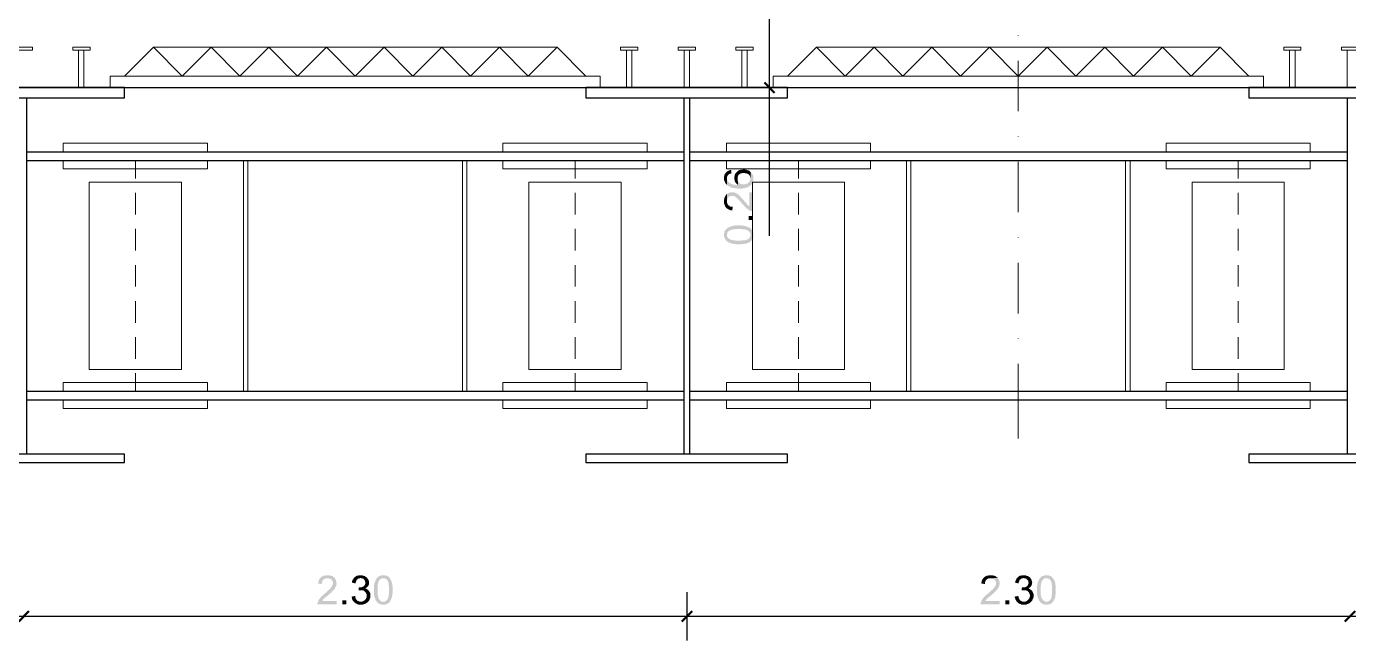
# Model space of a CAD drawing. Header units: millimetres. Extents: x 0.3 to 47.5, y 0.1 to 28.
# Drawn here: x 15.78 to 19.391, y 7.731 to 9.407 of the extents above; entities that cross this region are included whole.
import ezdxf

# ---------------------------------------------------------------- set-up
doc = ezdxf.new("R2010")
doc.units = ezdxf.units.MM
doc.layers.add('PDF _Geometria', color=7, linetype='Continuous')
doc.layers.add('PDF _Riempimenti solidi', color=7, linetype='Continuous')

msp = doc.modelspace()

# ---------------------------------------------------------------- hatches: boundary and pattern name
at = {"layer": 'PDF _Riempimenti solidi', "transparency": 33554559}
for points in [[(17.6858, 8.9932), (17.6858, 8.9874), (17.6867, 8.9857), (17.6875, 8.9832), (17.69, 8.9782), (17.6917, 8.9766), (17.6933, 8.9749), (17.6933, 8.9949), (17.6942, 8.9974), (17.6958, 9.0007), (17.6975, 9.0024), (17.6992, 9.0041), (17.7008, 9.0049), (17.7033, 9.0057), (17.7058, 9.0057), (17.705, 9.0157), (17.7033, 9.0157), (17.7017, 9.0149), (17.6992, 9.0141), (17.6975, 9.0132), (17.6958, 9.0124), (17.6942, 9.0116), (17.6925, 9.0099), (17.69, 9.0074), (17.6892, 9.0057), (17.6875, 9.0041), (17.6867, 9.0024), (17.6867, 8.9999), (17.6858, 8.9982), (17.6858, 8.9957)], [(17.6933, 8.9749), (17.6958, 8.9724), (17.6975, 8.9716), (17.6992, 8.9707), (17.7058, 8.9674), (17.7083, 8.9674), (17.71, 8.9666), (17.7125, 8.9666), (17.715, 8.9657), (17.72, 8.9657), (17.7225, 8.9649), (17.7342, 8.9649), (17.7367, 8.9657), (17.7417, 8.9657), (17.7433, 8.9666), (17.7458, 8.9674), (17.7475, 8.9674), (17.7492, 8.9682), (17.7542, 8.9707), (17.7558, 8.9716), (17.7608, 8.9766), (17.7617, 8.9782), (17.7633, 8.9799), (17.7642, 8.9816), (17.765, 8.9841), (17.765, 8.9857), (17.7658, 8.9882), (17.7658, 8.9974), (17.765, 8.9991), (17.7642, 9.0016), (17.7633, 9.0032), (17.7625, 9.0049), (17.7625, 9.0057), (17.7608, 9.0074), (17.76, 9.0091), (17.7583, 9.0099), (17.7583, 8.9924), (17.7575, 8.9907), (17.7575, 8.9882), (17.7567, 8.9866), (17.7558, 8.9841), (17.755, 8.9841), (17.7542, 8.9824), (17.7508, 8.9791), (17.7483, 8.9782), (17.7475, 8.9782), (17.7458, 8.9774), (17.7433, 8.9766), (17.7342, 8.9766), (17.7317, 8.9774), (17.7283, 8.9791), (17.7267, 8.9807), (17.7258, 8.9824), (17.7242, 8.9841), (17.7242, 8.9749), (17.715, 8.9749), (17.7133, 8.9757), (17.7108, 8.9757), (17.7092, 8.9766), (17.7075, 8.9766), (17.7058, 8.9774), (17.7025, 8.9791), (17.7008, 8.9807), (17.6992, 8.9816), (17.6975, 8.9832), (17.6958, 8.9849), (17.6942, 8.9882), (17.6933, 8.9907), (17.6933, 8.9924)], [(17.7133, 8.9941), (17.7133, 8.9916), (17.7142, 8.9891), (17.7142, 8.9874), (17.715, 8.9849), (17.7158, 8.9832), (17.7167, 8.9824), (17.7175, 8.9807), (17.7208, 8.9774), (17.7225, 8.9757), (17.7242, 8.9749), (17.7242, 8.9841), (17.7225, 8.9874), (17.7225, 8.9916), (17.7208, 9.0107), (17.72, 9.0091), (17.7183, 9.0074), (17.7167, 9.0057), (17.715, 9.0024), (17.7142, 8.9999), (17.7142, 8.9982), (17.7133, 8.9957)], [(17.7208, 9.0107), (17.7225, 8.9916), (17.7225, 8.9957), (17.7233, 8.9974), (17.7242, 8.9999), (17.725, 9.0016), (17.7267, 9.0032), (17.7275, 9.0032), (17.7292, 9.0049), (17.7325, 9.0066), (17.735, 9.0066), (17.7375, 9.0074), (17.7417, 9.0074), (17.7433, 9.0066), (17.7458, 9.0066), (17.7483, 9.0057), (17.7517, 9.0041), (17.7542, 9.0016), (17.7558, 8.9999), (17.7575, 8.9966), (17.7575, 8.9941), (17.7583, 8.9924), (17.7583, 9.0099), (17.7567, 9.0116), (17.755, 9.0132), (17.7525, 9.0141), (17.7517, 9.0141), (17.75, 9.0149), (17.7475, 9.0157), (17.7458, 9.0166), (17.7433, 9.0166), (17.7417, 9.0174), (17.7383, 9.0174), (17.7358, 9.0166), (17.7317, 9.0166), (17.7292, 9.0157), (17.7275, 9.0149), (17.7258, 9.0141), (17.7242, 9.0132), (17.7225, 9.0116)], [(17.6933, 8.9499), (17.6933, 8.9299), (17.6933, 8.9316), (17.6942, 8.9332), (17.6942, 8.9357), (17.6958, 8.9391), (17.6975, 8.9407), (17.6992, 8.9424), (17.7008, 8.9441), (17.7033, 8.9441), (17.705, 8.9449), (17.7108, 8.9449), (17.7125, 8.9441), (17.715, 8.9432), (17.7167, 8.9424), (17.7192, 8.9407), (17.72, 8.9399), (17.7208, 8.9391), (17.7225, 8.9374), (17.7242, 8.9366), (17.725, 8.9349), (17.7267, 8.9332), (17.7283, 8.9316), (17.73, 8.9299), (17.7317, 8.9274), (17.7333, 8.9257), (17.7358, 8.9232), (17.7367, 8.9216), (17.7383, 8.9199), (17.74, 8.9174), (17.7417, 8.9157), (17.7433, 8.9149), (17.745, 8.9132), (17.7458, 8.9116), (17.7475, 8.9107), (17.7483, 8.9099), (17.7508, 8.9082), (17.7525, 8.9074), (17.7542, 8.9057), (17.7558, 8.9049), (17.7575, 8.9041), (17.7583, 8.9041), (17.76, 8.9032), (17.765, 8.9032), (17.765, 8.9549), (17.755, 8.9549), (17.755, 8.9166), (17.7533, 8.9174), (17.7483, 8.9224), (17.7475, 8.9241), (17.7458, 8.9249), (17.7442, 8.9274), (17.7425, 8.9291), (17.74, 8.9316), (17.74, 8.9324), (17.7358, 8.9366), (17.7342, 8.9382), (17.7325, 8.9399), (17.7317, 8.9416), (17.7275, 8.9457), (17.7267, 8.9466), (17.7242, 8.9491), (17.7217, 8.9499), (17.72, 8.9516), (17.7183, 8.9524), (17.7167, 8.9532), (17.7158, 8.9532), (17.7142, 8.9541), (17.7117, 8.9549), (17.7025, 8.9549), (17.6992, 8.9532), (17.6967, 8.9524), (17.695, 8.9516)], [(17.6858, 8.9307), (17.6858, 8.9241), (17.6867, 8.9216), (17.6875, 8.9199), (17.6883, 8.9174), (17.69, 8.9141), (17.6925, 8.9116), (17.6942, 8.9099), (17.6958, 8.9091), (17.6975, 8.9082), (17.6992, 8.9074), (17.7017, 8.9066), (17.7033, 8.9057), (17.7058, 8.9049), (17.7083, 8.9049), (17.7092, 8.9149), (17.7075, 8.9149), (17.705, 8.9157), (17.7025, 8.9157), (17.7008, 8.9166), (17.6992, 8.9182), (17.6975, 8.9191), (17.6967, 8.9199), (17.6958, 8.9216), (17.695, 8.9241), (17.6942, 8.9257), (17.6933, 8.9282), (17.6933, 8.9499), (17.6917, 8.9482), (17.6908, 8.9466), (17.6892, 8.9449), (17.6867, 8.9399), (17.6867, 8.9374), (17.6858, 8.9349), (17.6858, 8.9332)], [(17.6858, 8.8382), (17.6858, 8.8332), (17.6867, 8.8316), (17.6875, 8.8291), (17.6892, 8.8257), (17.69, 8.8241), (17.6917, 8.8224), (17.6933, 8.8207), (17.6933, 8.8391), (17.6942, 8.8407), (17.6942, 8.8432), (17.695, 8.8449), (17.6967, 8.8466), (17.7, 8.8499), (17.7017, 8.8507), (17.7025, 8.8507), (17.7058, 8.8524), (17.7075, 8.8524), (17.71, 8.8532), (17.7142, 8.8532), (17.7167, 8.8541), (17.735, 8.8541), (17.7375, 8.8532), (17.7425, 8.8532), (17.7442, 8.8524), (17.7458, 8.8524), (17.7475, 8.8516), (17.7492, 8.8507), (17.7508, 8.8499), (17.7517, 8.8499), (17.7542, 8.8474), (17.7558, 8.8457), (17.7575, 8.8424), (17.7575, 8.8407), (17.7583, 8.8382), (17.7592, 8.8216), (17.76, 8.8224), (17.7617, 8.8241), (17.7625, 8.8257), (17.7633, 8.8274), (17.7642, 8.8299), (17.765, 8.8316), (17.7658, 8.8341), (17.7658, 8.8432), (17.765, 8.8449), (17.7642, 8.8474), (17.7633, 8.8491), (17.7625, 8.8507), (17.7617, 8.8524), (17.7608, 8.8532), (17.7567, 8.8574), (17.7542, 8.8582), (17.7525, 8.8591), (17.75, 8.8599), (17.7483, 8.8607), (17.7475, 8.8616), (17.7458, 8.8616), (17.7442, 8.8624), (17.7425, 8.8624), (17.74, 8.8632), (17.7358, 8.8632), (17.7333, 8.8641), (17.7167, 8.8641), (17.715, 8.8632), (17.7108, 8.8632), (17.7092, 8.8624), (17.7075, 8.8624), (17.705, 8.8616), (17.7033, 8.8607), (17.7008, 8.8599), (17.6992, 8.8591), (17.6975, 8.8582), (17.6958, 8.8574), (17.6933, 8.8557), (17.6917, 8.8549), (17.6908, 8.8532), (17.6892, 8.8516), (17.6883, 8.8491), (17.6875, 8.8491), (17.6867, 8.8474), (17.6867, 8.8449), (17.6858, 8.8432), (17.6858, 8.8407)], [(17.6933, 8.8207), (17.695, 8.8199), (17.6967, 8.8182), (17.6992, 8.8174), (17.7008, 8.8166), (17.7033, 8.8157), (17.7042, 8.8149), (17.7058, 8.8149), (17.7075, 8.8141), (17.7092, 8.8141), (17.7117, 8.8132), (17.7183, 8.8132), (17.7208, 8.8124), (17.7325, 8.8124), (17.735, 8.8132), (17.74, 8.8132), (17.7425, 8.8141), (17.7442, 8.8141), (17.7467, 8.8149), (17.7483, 8.8157), (17.75, 8.8166), (17.7517, 8.8166), (17.755, 8.8182), (17.7567, 8.8191), (17.7575, 8.8207), (17.7592, 8.8216), (17.7583, 8.8382), (17.7583, 8.8374), (17.7575, 8.8357), (17.7575, 8.8341), (17.7558, 8.8316), (17.755, 8.8299), (17.7533, 8.8282), (17.7517, 8.8274), (17.7517, 8.8266), (17.75, 8.8266), (17.7492, 8.8257), (17.7475, 8.8249), (17.7458, 8.8249), (17.7442, 8.8241), (17.7417, 8.8232), (17.7342, 8.8232), (17.7317, 8.8224), (17.7183, 8.8224), (17.7158, 8.8232), (17.7108, 8.8232), (17.7092, 8.8241), (17.7067, 8.8241), (17.705, 8.8249), (17.7033, 8.8257), (17.7017, 8.8257), (17.7008, 8.8266), (17.6992, 8.8274), (17.6975, 8.8291), (17.6958, 8.8307), (17.6933, 8.8357), (17.6933, 8.8382)], [(16.6025, 7.9091), (16.5983, 7.9091), (16.5958, 7.9082), (16.5933, 7.9082), (16.59, 7.9066), (16.5883, 7.9057), (16.5867, 7.9049), (16.585, 7.9032), (16.5833, 7.9024), (16.5825, 7.9007), (16.5808, 7.8991), (16.58, 7.8974), (16.5792, 7.8949), (16.5783, 7.8932), (16.5775, 7.8907), (16.5775, 7.8891), (16.5767, 7.8866), (16.5867, 7.8849), (16.5875, 7.8874), (16.5875, 7.8899), (16.5883, 7.8916), (16.5892, 7.8941), (16.59, 7.8957), (16.5917, 7.8966), (16.5925, 7.8982), (16.5958, 7.8999), (16.5975, 7.9007), (16.6025, 7.9007), (16.6225, 7.9016), (16.6208, 7.9032), (16.6192, 7.9041), (16.6175, 7.9057), (16.6158, 7.9066), (16.6133, 7.9074), (16.6117, 7.9082), (16.61, 7.9082), (16.6075, 7.9091), (16.605, 7.9091)], [(16.6933, 7.9091), (16.6892, 7.9091), (16.6867, 7.9082), (16.6842, 7.9082), (16.6808, 7.9066), (16.6792, 7.9049), (16.6775, 7.9041), (16.6758, 7.9024), (16.6933, 7.9016), (16.695, 7.9007), (16.6967, 7.9007), (16.6992, 7.8999), (16.7008, 7.8991), (16.7033, 7.8966), (16.705, 7.8932), (16.7058, 7.8907), (16.7058, 7.8857), (16.705, 7.8832), (16.7042, 7.8816), (16.7025, 7.8799), (16.7008, 7.8791), (16.7, 7.8782), (16.6967, 7.8766), (16.6942, 7.8757), (16.69, 7.8757), (16.7092, 7.8749), (16.7133, 7.8791), (16.7142, 7.8807), (16.7158, 7.8841), (16.7158, 7.8924), (16.715, 7.8949), (16.7142, 7.8966), (16.7133, 7.8991), (16.7125, 7.8991), (16.7117, 7.9007), (16.7083, 7.9041), (16.7067, 7.9049), (16.705, 7.9066), (16.7033, 7.9066), (16.7017, 7.9074), (16.6992, 7.9082), (16.6975, 7.9091), (16.695, 7.9091)], [(16.755, 7.9091), (16.75, 7.9091), (16.7483, 7.9082), (16.7458, 7.9074), (16.7408, 7.9049), (16.74, 7.9041), (16.7392, 7.9024), (16.7375, 7.9016), (16.755, 7.9007), (16.7575, 7.9007), (16.76, 7.8999), (16.7617, 7.8991), (16.7633, 7.8982), (16.7667, 7.8949), (16.7675, 7.8932), (16.7675, 7.8916), (16.7683, 7.8907), (16.7692, 7.8891), (16.7692, 7.8866), (16.77, 7.8849), (16.77, 7.8799), (16.7708, 7.8774), (16.7708, 7.8599), (16.77, 7.8574), (16.77, 7.8524), (16.7692, 7.8507), (16.7692, 7.8491), (16.7683, 7.8474), (16.7675, 7.8457), (16.7667, 7.8441), (16.7667, 7.8432), (16.7642, 7.8407), (16.7625, 7.8391), (16.7575, 7.8366), (16.755, 7.8366), (16.7383, 7.8357), (16.7392, 7.8341), (16.7408, 7.8332), (16.7425, 7.8316), (16.7442, 7.8307), (16.7467, 7.8299), (16.7483, 7.8299), (16.7508, 7.8291), (16.76, 7.8291), (16.7625, 7.8299), (16.7642, 7.8299), (16.7658, 7.8307), (16.7675, 7.8324), (16.7692, 7.8332), (16.77, 7.8341), (16.7717, 7.8349), (16.7725, 7.8366), (16.7742, 7.8382), (16.775, 7.8399), (16.7758, 7.8424), (16.7767, 7.8441), (16.7775, 7.8466), (16.7783, 7.8474), (16.7783, 7.8491), (16.7792, 7.8507), (16.7792, 7.8524), (16.78, 7.8549), (16.78, 7.8591), (16.7808, 7.8616), (16.7808, 7.8774), (16.78, 7.8799), (16.78, 7.8841), (16.7792, 7.8857), (16.7792, 7.8874), (16.7783, 7.8891), (16.7767, 7.8941), (16.7758, 7.8957), (16.7742, 7.8991), (16.7725, 7.9007), (16.7717, 7.9024), (16.77, 7.9041), (16.7683, 7.9057), (16.7658, 7.9066), (16.7642, 7.9074), (16.7617, 7.9082), (16.76, 7.9091), (16.7575, 7.9091)], [(18.4142, 7.9091), (18.4092, 7.9091), (18.4067, 7.9082), (18.405, 7.9082), (18.4025, 7.9074), (18.4008, 7.9066), (18.3975, 7.9049), (18.395, 7.9024), (18.3933, 7.9007), (18.3925, 7.8991), (18.3908, 7.8974), (18.39, 7.8949), (18.3892, 7.8932), (18.3892, 7.8907), (18.3883, 7.8891), (18.3883, 7.8866), (18.3983, 7.8849), (18.3983, 7.8899), (18.3992, 7.8916), (18.4, 7.8941), (18.4008, 7.8957), (18.4025, 7.8966), (18.4033, 7.8982), (18.4067, 7.8999), (18.4092, 7.9007), (18.4133, 7.9007), (18.4333, 7.9016), (18.4317, 7.9032), (18.43, 7.9041), (18.4283, 7.9057), (18.4267, 7.9066), (18.425, 7.9074), (18.4225, 7.9082), (18.4208, 7.9082), (18.4183, 7.9091), (18.4158, 7.9091)], [(18.5042, 7.9091), (18.5, 7.9091), (18.4975, 7.9082), (18.4958, 7.9082), (18.4933, 7.9074), (18.4917, 7.9066), (18.49, 7.9049), (18.4883, 7.9041), (18.4867, 7.9024), (18.5042, 7.9016), (18.5058, 7.9007), (18.5083, 7.9007), (18.51, 7.8999), (18.5117, 7.8991), (18.5158, 7.8949), (18.5167, 7.8932), (18.5167, 7.8907), (18.5175, 7.8891), (18.5175, 7.8874), (18.5167, 7.8857), (18.5158, 7.8832), (18.5142, 7.8799), (18.5125, 7.8791), (18.5117, 7.8782), (18.51, 7.8774), (18.5075, 7.8766), (18.5058, 7.8757), (18.5008, 7.8757), (18.52, 7.8749), (18.5217, 7.8766), (18.5233, 7.8774), (18.5258, 7.8824), (18.5267, 7.8841), (18.5267, 7.8866), (18.5275, 7.8882), (18.5267, 7.8907), (18.5267, 7.8924), (18.5258, 7.8949), (18.525, 7.8966), (18.5242, 7.8991), (18.5225, 7.9007), (18.5217, 7.9024), (18.52, 7.9041), (18.5183, 7.9049), (18.5158, 7.9066), (18.515, 7.9066), (18.5125, 7.9074), (18.5108, 7.9082), (18.5083, 7.9091), (18.5067, 7.9091)], [(18.5658, 7.9091), (18.5617, 7.9091), (18.5592, 7.9082), (18.5575, 7.9074), (18.555, 7.9066), (18.5533, 7.9057), (18.5517, 7.9049), (18.5517, 7.9041), (18.55, 7.9024), (18.5483, 7.9016), (18.5658, 7.9007), (18.5692, 7.9007), (18.5725, 7.8991), (18.5742, 7.8982), (18.5775, 7.8949), (18.5792, 7.8916), (18.5792, 7.8907), (18.58, 7.8891), (18.5808, 7.8866), (18.5808, 7.8824), (18.5817, 7.8799), (18.5817, 7.8574), (18.5808, 7.8549), (18.5808, 7.8524), (18.58, 7.8507), (18.58, 7.8491), (18.5792, 7.8474), (18.5792, 7.8457), (18.5783, 7.8441), (18.5767, 7.8424), (18.575, 7.8407), (18.5742, 7.8391), (18.5717, 7.8382), (18.5683, 7.8366), (18.5658, 7.8366), (18.5492, 7.8357), (18.5508, 7.8341), (18.5525, 7.8332), (18.5542, 7.8316), (18.5558, 7.8307), (18.5575, 7.8299), (18.5592, 7.8299), (18.5617, 7.8291), (18.5708, 7.8291), (18.5733, 7.8299), (18.575, 7.8299), (18.5775, 7.8307), (18.5792, 7.8324), (18.5808, 7.8332), (18.5808, 7.8341), (18.5825, 7.8349), (18.5842, 7.8366), (18.5858, 7.8399), (18.5875, 7.8424), (18.5883, 7.8441), (18.5892, 7.8466), (18.5892, 7.8474), (18.59, 7.8491), (18.59, 7.8507), (18.5908, 7.8524), (18.5908, 7.8566), (18.5917, 7.8591), (18.5917, 7.8799), (18.5908, 7.8824), (18.5908, 7.8857), (18.59, 7.8874), (18.59, 7.8891), (18.5892, 7.8916), (18.5883, 7.8941), (18.5867, 7.8974), (18.585, 7.8991), (18.5842, 7.9007), (18.5825, 7.9024), (18.5808, 7.9041), (18.5792, 7.9057), (18.5775, 7.9066), (18.5767, 7.9066), (18.575, 7.9074), (18.5733, 7.9082), (18.5708, 7.9091), (18.5683, 7.9091)], [(16.6225, 7.9016), (16.6025, 7.9007), (16.6058, 7.9007), (16.6075, 7.8999), (16.61, 7.8999), (16.6117, 7.8982), (16.6133, 7.8974), (16.615, 7.8957), (16.6158, 7.8941), (16.6167, 7.8916), (16.6175, 7.8899), (16.6175, 7.8857), (16.6167, 7.8841), (16.6158, 7.8816), (16.615, 7.8799), (16.6142, 7.8782), (16.6125, 7.8757), (16.6117, 7.8749), (16.6108, 7.8732), (16.61, 7.8724), (16.6083, 7.8707), (16.6067, 7.8691), (16.605, 7.8682), (16.6033, 7.8666), (16.6017, 7.8649), (16.5975, 7.8607), (16.595, 7.8591), (16.5933, 7.8574), (16.59, 7.8541), (16.5883, 7.8532), (16.585, 7.8499), (16.5842, 7.8482), (16.5825, 7.8474), (16.5817, 7.8457), (16.5808, 7.8441), (16.5792, 7.8424), (16.5783, 7.8407), (16.5775, 7.8382), (16.5767, 7.8366), (16.5758, 7.8341), (16.575, 7.8324), (16.575, 7.8299), (16.6275, 7.8299), (16.6275, 7.8391), (16.5883, 7.8391), (16.59, 7.8407), (16.5908, 7.8432), (16.5925, 7.8449), (16.5933, 7.8449), (16.5942, 7.8466), (16.5958, 7.8474), (16.5975, 7.8491), (16.5992, 7.8507), (16.6017, 7.8524), (16.6042, 7.8541), (16.6042, 7.8549), (16.6067, 7.8566), (16.6083, 7.8582), (16.6108, 7.8599), (16.6142, 7.8632), (16.615, 7.8649), (16.6167, 7.8657), (16.6175, 7.8674), (16.6192, 7.8682), (16.6192, 7.8691), (16.6225, 7.8724), (16.6233, 7.8741), (16.6242, 7.8766), (16.625, 7.8782), (16.6258, 7.8791), (16.6267, 7.8807), (16.6267, 7.8832), (16.6275, 7.8849), (16.6275, 7.8874), (16.6267, 7.8899), (16.6267, 7.8916), (16.6258, 7.8941), (16.6258, 7.8957), (16.6242, 7.8974), (16.6233, 7.8999)], [(16.6758, 7.9024), (16.6742, 7.9007), (16.6725, 7.8974), (16.6708, 7.8957), (16.67, 7.8932), (16.67, 7.8907), (16.6692, 7.8891), (16.6792, 7.8866), (16.6792, 7.8882), (16.68, 7.8907), (16.6808, 7.8924), (16.6817, 7.8949), (16.6825, 7.8966), (16.6842, 7.8974), (16.685, 7.8991), (16.6867, 7.8999), (16.6892, 7.9007), (16.6908, 7.9007), (16.6933, 7.9016)], [(16.6883, 7.8757), (16.6875, 7.8674), (16.69, 7.8682), (16.6942, 7.8682), (16.7133, 7.8691), (16.7117, 7.8699), (16.7092, 7.8716), (16.7075, 7.8724), (16.705, 7.8724), (16.7067, 7.8732), (16.7092, 7.8749), (16.69, 7.8757)], [(16.7375, 7.9016), (16.7367, 7.8999), (16.735, 7.8974), (16.7342, 7.8957), (16.7333, 7.8932), (16.7325, 7.8916), (16.7325, 7.8907), (16.7317, 7.8891), (16.7308, 7.8874), (16.7308, 7.8849), (16.73, 7.8832), (16.73, 7.8766), (16.7292, 7.8741), (16.7292, 7.8649), (16.73, 7.8624), (16.73, 7.8549), (16.7308, 7.8524), (16.7308, 7.8499), (16.7317, 7.8482), (16.7325, 7.8466), (16.7333, 7.8449), (16.7333, 7.8424), (16.7342, 7.8407), (16.735, 7.8399), (16.7358, 7.8382), (16.7383, 7.8357), (16.755, 7.8366), (16.7525, 7.8366), (16.7508, 7.8374), (16.7483, 7.8382), (16.7467, 7.8399), (16.745, 7.8416), (16.7442, 7.8432), (16.7433, 7.8441), (16.7425, 7.8457), (16.7417, 7.8474), (16.7417, 7.8491), (16.7408, 7.8507), (16.7408, 7.8532), (16.74, 7.8549), (16.74, 7.8599), (16.7392, 7.8632), (16.7392, 7.8766), (16.74, 7.8791), (16.74, 7.8841), (16.7408, 7.8857), (16.7408, 7.8882), (16.7417, 7.8899), (16.7425, 7.8916), (16.7425, 7.8932), (16.7433, 7.8941), (16.7442, 7.8957), (16.7458, 7.8974), (16.7475, 7.8982), (16.7492, 7.8999), (16.7508, 7.9007), (16.755, 7.9007)], [(18.4333, 7.9016), (18.4133, 7.9007), (18.4167, 7.9007), (18.4192, 7.8999), (18.4208, 7.8999), (18.4225, 7.8982), (18.4242, 7.8974), (18.4258, 7.8957), (18.4267, 7.8941), (18.4275, 7.8916), (18.4283, 7.8899), (18.4283, 7.8841), (18.4275, 7.8816), (18.4267, 7.8799), (18.425, 7.8782), (18.4242, 7.8757), (18.4233, 7.8749), (18.4217, 7.8732), (18.4192, 7.8707), (18.4183, 7.8691), (18.4167, 7.8682), (18.415, 7.8666), (18.4133, 7.8649), (18.4108, 7.8632), (18.4092, 7.8607), (18.4067, 7.8591), (18.405, 7.8574), (18.4025, 7.8557), (18.4008, 7.8541), (18.3992, 7.8532), (18.3975, 7.8516), (18.3967, 7.8499), (18.3942, 7.8474), (18.3933, 7.8457), (18.39, 7.8424), (18.3892, 7.8407), (18.3883, 7.8382), (18.3875, 7.8366), (18.3867, 7.8341), (18.3867, 7.8299), (18.4383, 7.8299), (18.4383, 7.8391), (18.4, 7.8391), (18.4008, 7.8407), (18.4025, 7.8432), (18.4058, 7.8466), (18.4067, 7.8474), (18.4083, 7.8491), (18.4108, 7.8507), (18.4125, 7.8524), (18.415, 7.8541), (18.4175, 7.8566), (18.42, 7.8582), (18.4217, 7.8599), (18.4233, 7.8616), (18.4292, 7.8674), (18.43, 7.8682), (18.4308, 7.8691), (18.4317, 7.8707), (18.4333, 7.8724), (18.4342, 7.8741), (18.4358, 7.8766), (18.4367, 7.8782), (18.4367, 7.8791), (18.4375, 7.8807), (18.4375, 7.8832), (18.4383, 7.8849), (18.4383, 7.8899), (18.4375, 7.8916), (18.4375, 7.8941), (18.4358, 7.8974), (18.4342, 7.8999)], [(18.4867, 7.9024), (18.4858, 7.9007), (18.4842, 7.8991), (18.4825, 7.8957), (18.4808, 7.8907), (18.48, 7.8891), (18.49, 7.8866), (18.49, 7.8882), (18.4908, 7.8907), (18.4917, 7.8924), (18.4925, 7.8949), (18.4933, 7.8966), (18.495, 7.8974), (18.4958, 7.8991), (18.4983, 7.8999), (18.5, 7.9007), (18.5017, 7.9007), (18.5042, 7.9016)], [(18.4992, 7.8757), (18.4983, 7.8674), (18.4992, 7.8674), (18.5017, 7.8682), (18.505, 7.8682), (18.5242, 7.8691), (18.5225, 7.8699), (18.5208, 7.8716), (18.5183, 7.8724), (18.5167, 7.8724), (18.5183, 7.8732), (18.52, 7.8749), (18.5008, 7.8757)], [(18.5483, 7.9016), (18.5475, 7.8999), (18.5467, 7.8974), (18.545, 7.8957), (18.5442, 7.8932), (18.5433, 7.8916), (18.5433, 7.8907), (18.5425, 7.8891), (18.5425, 7.8874), (18.5417, 7.8849), (18.5417, 7.8832), (18.5408, 7.8807), (18.5408, 7.8574), (18.5417, 7.8549), (18.5417, 7.8524), (18.5425, 7.8499), (18.5425, 7.8482), (18.5433, 7.8466), (18.5442, 7.8449), (18.545, 7.8424), (18.5458, 7.8407), (18.5467, 7.8399), (18.5475, 7.8382), (18.5483, 7.8366), (18.5492, 7.8357), (18.5658, 7.8366), (18.5633, 7.8366), (18.5617, 7.8374), (18.56, 7.8382), (18.555, 7.8432), (18.5542, 7.8441), (18.5533, 7.8457), (18.5533, 7.8474), (18.5525, 7.8491), (18.5517, 7.8507), (18.5517, 7.8532), (18.5508, 7.8549), (18.5508, 7.8816), (18.5517, 7.8841), (18.5517, 7.8857), (18.5525, 7.8882), (18.5525, 7.8899), (18.5533, 7.8916), (18.5542, 7.8932), (18.555, 7.8941), (18.5567, 7.8974), (18.5583, 7.8982), (18.56, 7.8999), (18.5617, 7.9007), (18.5658, 7.9007)], [(16.6783, 7.8524), (16.6683, 7.8507), (16.6683, 7.8499), (16.6692, 7.8474), (16.6692, 7.8457), (16.67, 7.8432), (16.6717, 7.8399), (16.6733, 7.8382), (16.675, 7.8366), (16.6933, 7.8366), (16.6908, 7.8366), (16.6875, 7.8382), (16.685, 7.8391), (16.6833, 7.8399), (16.6833, 7.8407), (16.6808, 7.8432), (16.68, 7.8449), (16.6792, 7.8474), (16.6783, 7.8499)], [(16.7133, 7.8691), (16.6942, 7.8682), (16.6983, 7.8682), (16.7, 7.8674), (16.7017, 7.8666), (16.7033, 7.8657), (16.7058, 7.8632), (16.7075, 7.8616), (16.7083, 7.8599), (16.7092, 7.8574), (16.7092, 7.8557), (16.71, 7.8532), (16.7092, 7.8507), (16.7092, 7.8482), (16.7083, 7.8466), (16.7067, 7.8432), (16.705, 7.8416), (16.7033, 7.8399), (16.7017, 7.8391), (16.7, 7.8382), (16.6975, 7.8374), (16.6958, 7.8366), (16.675, 7.8366), (16.6758, 7.8349), (16.6775, 7.8341), (16.6792, 7.8324), (16.6808, 7.8316), (16.6842, 7.8299), (16.6867, 7.8291), (16.6908, 7.8291), (16.6933, 7.8282), (16.695, 7.8291), (16.6992, 7.8291), (16.7017, 7.8299), (16.7033, 7.8307), (16.7058, 7.8307), (16.7075, 7.8324), (16.7108, 7.8341), (16.7125, 7.8357), (16.7142, 7.8374), (16.7158, 7.8391), (16.7167, 7.8407), (16.7175, 7.8432), (16.7192, 7.8466), (16.7192, 7.8491), (16.72, 7.8507), (16.72, 7.8566), (16.7192, 7.8582), (16.7192, 7.8607), (16.7175, 7.8641), (16.7158, 7.8657), (16.715, 7.8674)], [(18.4892, 7.8524), (18.4792, 7.8507), (18.4792, 7.8499), (18.48, 7.8474), (18.4808, 7.8457), (18.4808, 7.8432), (18.4825, 7.8416), (18.4842, 7.8382), (18.4858, 7.8366), (18.5042, 7.8366), (18.5025, 7.8366), (18.5, 7.8374), (18.4983, 7.8382), (18.4967, 7.8391), (18.495, 7.8399), (18.4933, 7.8416), (18.4925, 7.8432), (18.4917, 7.8449), (18.49, 7.8474), (18.49, 7.8499)], [(18.5242, 7.8691), (18.505, 7.8682), (18.5092, 7.8682), (18.5108, 7.8674), (18.5133, 7.8666), (18.515, 7.8657), (18.5175, 7.8632), (18.5183, 7.8616), (18.5192, 7.8599), (18.52, 7.8574), (18.5208, 7.8557), (18.5208, 7.8507), (18.52, 7.8482), (18.5192, 7.8466), (18.5183, 7.8449), (18.5175, 7.8432), (18.5142, 7.8399), (18.5125, 7.8391), (18.5092, 7.8374), (18.5067, 7.8366), (18.4858, 7.8366), (18.49, 7.8324), (18.4917, 7.8316), (18.4933, 7.8307), (18.4958, 7.8299), (18.4975, 7.8291), (18.5025, 7.8291), (18.5042, 7.8282), (18.5058, 7.8291), (18.5108, 7.8291), (18.5125, 7.8299), (18.515, 7.8307), (18.5167, 7.8307), (18.5183, 7.8324), (18.52, 7.8332), (18.5217, 7.8341), (18.525, 7.8374), (18.5267, 7.8391), (18.5275, 7.8407), (18.5283, 7.8432), (18.53, 7.8466), (18.5308, 7.8491), (18.5308, 7.8582), (18.53, 7.8607), (18.5275, 7.8657), (18.5258, 7.8674)]]:
    msp.add_hatch(color=256, dxfattribs=at).paths.add_polyline_path(points)

# ---------------------------------------------------------------- linework, layer by layer
at = {"layer": 'PDF _Geometria', "lineweight": 25}
for points in [[(17.81, 8.8357), (17.81, 8.9016), (17.81, 9.0407), (17.81, 9.4449), (17.81, 9.6166), (17.81, 9.6832), (17.81, 9.9241)], [(15.7808, 9.2124), (15.7808, 8.2399)], [(17.5758, 9.2124), (17.5758, 8.2399)], [(17.5917, 9.2124), (17.5917, 8.2399)], [(17.7433, 9.2407), (17.8758, 9.2407)], [(19.3875, 9.2124), (19.3875, 8.2399)], [(15.7808, 9.0649), (17.5758, 9.0649)], [(17.5917, 9.0649), (19.3875, 9.0649)], [(15.7808, 9.0416), (17.5758, 9.0416)], [(17.5917, 9.0416), (19.3875, 9.0416)], [(15.7808, 8.4116), (17.5758, 8.4116)], [(15.7808, 8.3882), (17.5758, 8.3882)], [(17.5917, 8.4116), (19.3875, 8.4116)], [(17.5917, 8.3882), (19.3875, 8.3882)], [(17.5842, 7.8624), (17.5842, 7.7307)], [(22.3875, 7.7966), (21.2725, 7.7966), (21.14, 7.7966), (19.4608, 7.7966), (19.395, 7.7966), (19.3292, 7.7966), (17.5842, 7.7966), (17.5175, 7.7966), (15.7725, 7.7966), (15.7067, 7.7966), (14.5925, 7.7966)]]:
    msp.add_lwpolyline(points, dxfattribs=at)
for points in [[(15.1425, 9.6266), (15.1192, 9.6499), (14.5917, 9.6499), (14.5917, 8.7682), (14.6233, 8.7682), (14.6233, 9.2407), (22.3558, 9.2407), (22.3558, 8.7682), (22.3875, 8.7682), (22.3875, 9.6499), (21.86, 9.6499), (21.8358, 9.6266), (21.8358, 9.4449), (15.1425, 9.4449)], [(16.0483, 9.2124), (16.0483, 9.2407), (15.4975, 9.2407), (15.4975, 9.2124)], [(17.8592, 9.2124), (17.8592, 9.2407), (17.3083, 9.2407), (17.3083, 9.2124)], [(19.6708, 9.2124), (19.6708, 9.2407), (19.1192, 9.2407), (19.1192, 9.2124)], [(16.0483, 8.2399), (15.4975, 8.2399), (15.4975, 8.2166), (16.0483, 8.2166)], [(17.8592, 8.2399), (17.3083, 8.2399), (17.3083, 8.2166), (17.8592, 8.2166)], [(19.6708, 8.2399), (19.1192, 8.2399), (19.1192, 8.2166), (19.6708, 8.2166)]]:
    msp.add_lwpolyline(points, close=True, dxfattribs=at)
at = {"layer": 'PDF _Geometria', "lineweight": 9}
for points in [[(18.4892, 9.3824), (18.4892, 9.3832)], [(15.9225, 9.2407), (15.9225, 9.3424)], [(15.9375, 9.2407), (15.9375, 9.3424)], [(17.23, 9.3507), (16.1275, 9.3507), (16.0483, 9.2716)], [(16.1275, 9.3507), (16.2058, 9.2716), (16.285, 9.3507), (16.3633, 9.2716), (16.4425, 9.3507), (16.5208, 9.2716), (16.6, 9.3507), (16.6783, 9.2716), (16.7575, 9.3507), (16.8358, 9.2716), (16.915, 9.3507), (16.9933, 9.2716), (17.0725, 9.3507), (17.1508, 9.2716), (17.23, 9.3507), (17.3083, 9.2716)], [(17.4192, 9.2407), (17.4192, 9.3424)], [(17.4342, 9.2407), (17.4342, 9.3424)], [(17.5767, 9.2407), (17.5767, 9.3424)], [(17.5917, 9.2407), (17.5917, 9.3424)], [(17.7342, 9.2407), (17.7342, 9.3424)], [(17.7492, 9.2407), (17.7492, 9.3424)], [(17.8592, 9.2716), (17.9383, 9.3507), (18.0167, 9.2716), (18.0958, 9.3507), (18.1742, 9.2716), (18.2533, 9.3507), (18.3317, 9.2716), (18.4108, 9.3507), (18.4892, 9.2716), (18.5683, 9.3507), (18.6467, 9.2716), (18.7258, 9.3507), (18.8042, 9.2716), (18.8833, 9.3507), (18.9617, 9.2716), (19.0408, 9.3507), (19.1192, 9.2716)], [(17.9383, 9.3507), (19.0408, 9.3507)], [(19.23, 9.2407), (19.23, 9.3424)], [(19.245, 9.2407), (19.245, 9.3424)], [(19.3875, 9.2407), (19.3875, 9.3424)], [(18.4892, 9.3132), (18.4892, 9.1757)], [(16.0092, 9.2407), (16.0092, 9.2716), (17.3475, 9.2716), (17.3475, 9.2407)], [(17.82, 9.2407), (17.82, 9.2716), (19.1592, 9.2716), (19.1592, 9.2407)], [(18.4892, 9.1066), (18.4892, 9.1074)], [(15.8808, 9.0649), (15.8808, 9.0891), (16.275, 9.0891), (16.275, 9.0649)], [(17.0817, 9.0649), (17.0817, 9.0891), (17.4758, 9.0891), (17.4758, 9.0649)], [(17.6925, 9.0649), (17.6925, 9.0891), (18.0858, 9.0891), (18.0858, 9.0649)], [(18.8933, 9.0649), (18.8933, 9.0891), (19.2867, 9.0891), (19.2867, 9.0649)], [(15.8808, 9.0416), (15.8808, 9.0182), (16.275, 9.0182), (16.275, 9.0416)], [(16.0783, 8.9924), (16.0783, 9.0416)], [(16.3733, 9.0416), (16.3733, 8.4116)], [(16.385, 9.0416), (16.385, 8.4116)], [(16.9717, 9.0416), (16.9717, 8.4116)], [(16.9833, 9.0416), (16.9833, 8.4116)], [(17.0817, 9.0416), (17.0817, 9.0182), (17.4758, 9.0182), (17.4758, 9.0416)], [(17.2792, 8.9924), (17.2792, 9.0416)], [(17.6925, 9.0416), (17.6925, 9.0182), (18.0858, 9.0182), (18.0858, 9.0416)], [(17.8892, 8.9924), (17.8892, 9.0416)], [(18.1842, 9.0416), (18.1842, 8.4116)], [(18.1958, 9.0416), (18.1958, 8.4116)], [(18.4892, 9.0374), (18.4892, 8.8999)], [(18.7825, 9.0416), (18.7825, 8.4116)], [(18.795, 9.0416), (18.795, 8.4116)], [(18.8933, 9.0416), (18.8933, 9.0182), (19.2867, 9.0182), (19.2867, 9.0416)], [(19.09, 8.9924), (19.09, 9.0416)], [(16.0783, 8.8941), (16.0783, 8.9532)], [(17.2792, 8.8941), (17.2792, 8.9532)], [(17.8892, 8.8941), (17.8892, 8.9532)], [(19.09, 8.8941), (19.09, 8.9532)], [(16.0783, 8.7957), (16.0783, 8.8549)], [(17.2792, 8.7957), (17.2792, 8.8549)], [(17.8892, 8.7957), (17.8892, 8.8549)], [(19.09, 8.7957), (19.09, 8.8549)], [(18.4892, 8.8307), (18.4892, 8.8316)], [(16.0783, 8.6974), (16.0783, 8.7557)], [(17.2792, 8.6974), (17.2792, 8.7557)], [(17.8892, 8.6974), (17.8892, 8.7557)], [(18.4892, 8.7624), (18.4892, 8.6241)], [(19.09, 8.6974), (19.09, 8.7557)], [(16.0783, 8.5982), (16.0783, 8.6574)], [(17.2792, 8.5982), (17.2792, 8.6574)], [(17.8892, 8.5982), (17.8892, 8.6574)], [(19.09, 8.5982), (19.09, 8.6574)], [(16.0783, 8.4999), (16.0783, 8.5591)], [(17.2792, 8.4999), (17.2792, 8.5591)], [(17.8892, 8.4999), (17.8892, 8.5591)], [(19.09, 8.4999), (19.09, 8.5591)], [(18.4892, 8.5549), (18.4892, 8.5557)], [(18.4892, 8.4866), (18.4892, 8.2824)], [(16.0783, 8.4116), (16.0783, 8.4607)], [(17.2792, 8.4116), (17.2792, 8.4607)], [(17.8892, 8.4116), (17.8892, 8.4607)], [(19.09, 8.4116), (19.09, 8.4607)], [(15.8808, 8.4116), (15.8808, 8.4349), (16.275, 8.4349), (16.275, 8.4116)], [(17.0817, 8.4116), (17.0817, 8.4349), (17.4758, 8.4349), (17.4758, 8.4116)], [(17.6925, 8.4116), (17.6925, 8.4349), (18.0858, 8.4349), (18.0858, 8.4116)], [(18.8933, 8.4116), (18.8933, 8.4349), (19.2867, 8.4349), (19.2867, 8.4116)], [(15.8808, 8.3882), (15.8808, 8.3641), (16.275, 8.3641), (16.275, 8.3882)], [(17.0817, 8.3882), (17.0817, 8.3641), (17.4758, 8.3641), (17.4758, 8.3882)], [(17.6925, 8.3882), (17.6925, 8.3641), (18.0858, 8.3641), (18.0858, 8.3882)], [(18.8933, 8.3882), (18.8933, 8.3641), (19.2867, 8.3641), (19.2867, 8.3882)]]:
    msp.add_lwpolyline(points, dxfattribs=at)
for points in [[(15.7967, 9.3424), (15.7967, 9.3507), (15.7492, 9.3507), (15.7492, 9.3424)], [(15.9542, 9.3424), (15.9542, 9.3507), (15.9067, 9.3507), (15.9067, 9.3424)], [(17.45, 9.3424), (17.45, 9.3507), (17.4025, 9.3507), (17.4025, 9.3424)], [(17.6075, 9.3424), (17.6075, 9.3507), (17.56, 9.3507), (17.56, 9.3424)], [(17.765, 9.3424), (17.765, 9.3507), (17.7175, 9.3507), (17.7175, 9.3424)], [(19.2608, 9.3424), (19.2608, 9.3507), (19.2142, 9.3507), (19.2142, 9.3424)], [(19.4183, 9.3424), (19.4183, 9.3507), (19.3717, 9.3507), (19.3717, 9.3424)], [(16.2042, 8.9824), (16.2042, 8.4707), (15.9517, 8.4707), (15.9517, 8.9824)], [(17.405, 8.9824), (17.405, 8.4707), (17.1525, 8.4707), (17.1525, 8.9824)], [(18.015, 8.9824), (18.015, 8.4707), (17.7633, 8.4707), (17.7633, 8.9824)], [(19.2158, 8.9824), (19.2158, 8.4707), (18.9642, 8.4707), (18.9642, 8.9824)]]:
    msp.add_lwpolyline(points, close=True, dxfattribs=at)
at = {"layer": 'PDF _Geometria', "lineweight": 50}
for points in [[(17.7958, 9.2541), (17.8233, 9.2266)], [(15.7867, 7.8107), (15.7592, 7.7824)], [(17.5983, 7.8107), (17.57, 7.7824)], [(19.4092, 7.8107), (19.3808, 7.7824)]]:
    msp.add_lwpolyline(points, dxfattribs=at)
at = {"layer": 'PDF _Riempimenti solidi', "lineweight": 25, "transparency": 33554559}
for points in [[(17.765, 8.8791), (17.765, 8.8899), (17.7533, 8.8791), (17.7533, 8.8899)], [(16.6542, 7.8299), (16.6542, 7.8407), (16.6433, 7.8299), (16.6433, 7.8407)], [(18.465, 7.8299), (18.465, 7.8407), (18.4542, 7.8299), (18.4542, 7.8407)]]:
    msp.add_solid(points, dxfattribs=at)

doc.saveas('drawing.dxf')
